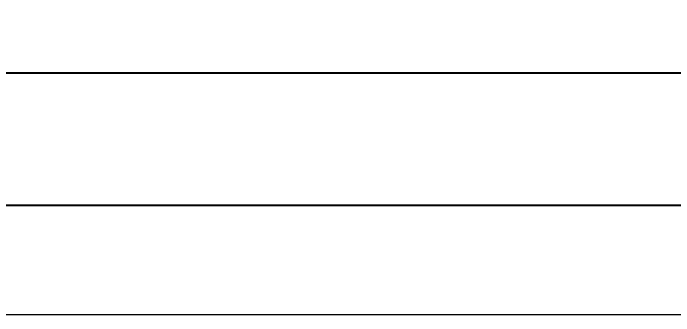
# Model space of a CAD drawing. Header units: millimetres. Extents: x 1136 to 1992, y 400 to 1005.
# Drawn here: x 1215.56 to 1251.89, y 656.54 to 673.21 of the extents above; entities that cross this region are included whole.
import ezdxf

# ---------------------------------------------------------------- set-up
doc = ezdxf.new("R2010")
doc.units = ezdxf.units.MM
doc.layers.add('6', color=7, linetype='Continuous', true_color=0xffffff)
doc.styles.get("Standard").update_dxf_attribs({"font": 'txt', "bigfont": 'gbcbig.shx'})
doc.dimstyles.get("Standard").update_dxf_attribs({"dimtxt": 5, "dimasz": 2, "dimexe": 0.18, "dimexo": 0.0625, "dimgap": 0.09, "dimtad": 0, "dimdec": 1, "dimdsep": 46, "dimtxsty": 'Standard', "dimcen": 0.09, "dimclrd": 5, "dimclre": 5, "dimclrt": 3, "dimadec": 0, "dimazin": 2, "dimtfac": 1, "dimtdec": 1, "dimtofl": 0, "dimtmove": 0, "dimatfit": 3, "dimfxl": 1, "dimtolj": 1, "dimtzin": 0, "dimarcsym": 0})

# ---------------------------------------------------------------- blocks, each defined once
blk = doc.blocks.new('*D105')
at = {"color": 5, "lineweight": -2}
for p, q in [((1212.867, 651.906), (1212.867, 662.823)), ((1483.212, 651.745), (1483.212, 662.823)), ((1214.867, 662.643), (1338.367, 662.643)), ((1481.212, 662.643), (1357.713, 662.643))]:
    blk.add_line(p, q, dxfattribs=at)
at = {"color": 5}
for points in [[(1214.867, 662.976), (1214.867, 662.31), (1212.867, 662.643)], [(1481.212, 662.976), (1481.212, 662.31), (1483.212, 662.643)]]:
    blk.add_solid(points, dxfattribs=at)
at = {"layer": 'Defpoints', "color": 0}
for p in [(1483.212, 662.643), (1212.867, 651.844), (1483.212, 651.683)]:
    blk.add_point(p, dxfattribs=at)
at = {"color": 3, "lineweight": 18, "insert": (1348.04, 662.643), "char_height": 5, "attachment_point": 5}
blk.add_mtext('\\A1;270.3', dxfattribs=at)
blk = doc.blocks.new('*D107')
at = {"color": 5, "lineweight": -2}
for p, q in [((1209.601, 655.745), (1209.601, 670.106)), ((1486.479, 655.792), (1486.479, 670.106)), ((1211.601, 669.926), (1337.95, 669.926)), ((1484.479, 669.926), (1358.13, 669.926))]:
    blk.add_line(p, q, dxfattribs=at)
at = {"color": 5}
for points in [[(1211.601, 670.259), (1211.601, 669.592), (1209.601, 669.926)], [(1484.479, 670.259), (1484.479, 669.592), (1486.479, 669.926)]]:
    blk.add_solid(points, dxfattribs=at)
at = {"layer": 'Defpoints', "color": 0}
for p in [(1486.479, 669.926), (1209.601, 655.682), (1486.479, 655.73)]:
    blk.add_point(p, dxfattribs=at)
at = {"color": 3, "lineweight": 18, "insert": (1348.04, 669.926), "char_height": 5, "attachment_point": 5}
blk.add_mtext('\\A1;276.9', dxfattribs=at)

msp = doc.modelspace()

# ---------------------------------------------------------------- linework, layer by layer
at = {"layer": '6', "color": 92, "linetype": 'Continuous', "lineweight": 18}
msp.add_line((1210.104, 656.607), (1485.976, 656.607), dxfattribs=at)

# ---------------------------------------------------------------- dimensions: what is measured, and where the dimension line sits
at = {"lineweight": 18}
dim = msp.add_linear_dim(base=(1486.479, 669.926), p1=(1209.601, 655.682), p2=(1486.479, 655.73), dimstyle='Standard', dxfattribs=at)
dim.commit()
dim.dimension.update_dxf_attribs({"geometry": '*D107', "text_midpoint": (1348.04, 669.926)})
dim = msp.add_linear_dim(base=(1483.212, 662.643), p1=(1212.867, 651.844), p2=(1483.212, 651.683), dimstyle='Standard', dxfattribs=at)
dim.commit()
dim.dimension.update_dxf_attribs({"geometry": '*D105', "text_midpoint": (1348.04, 662.643), "dimtype": 160})

doc.saveas('drawing.dxf')
